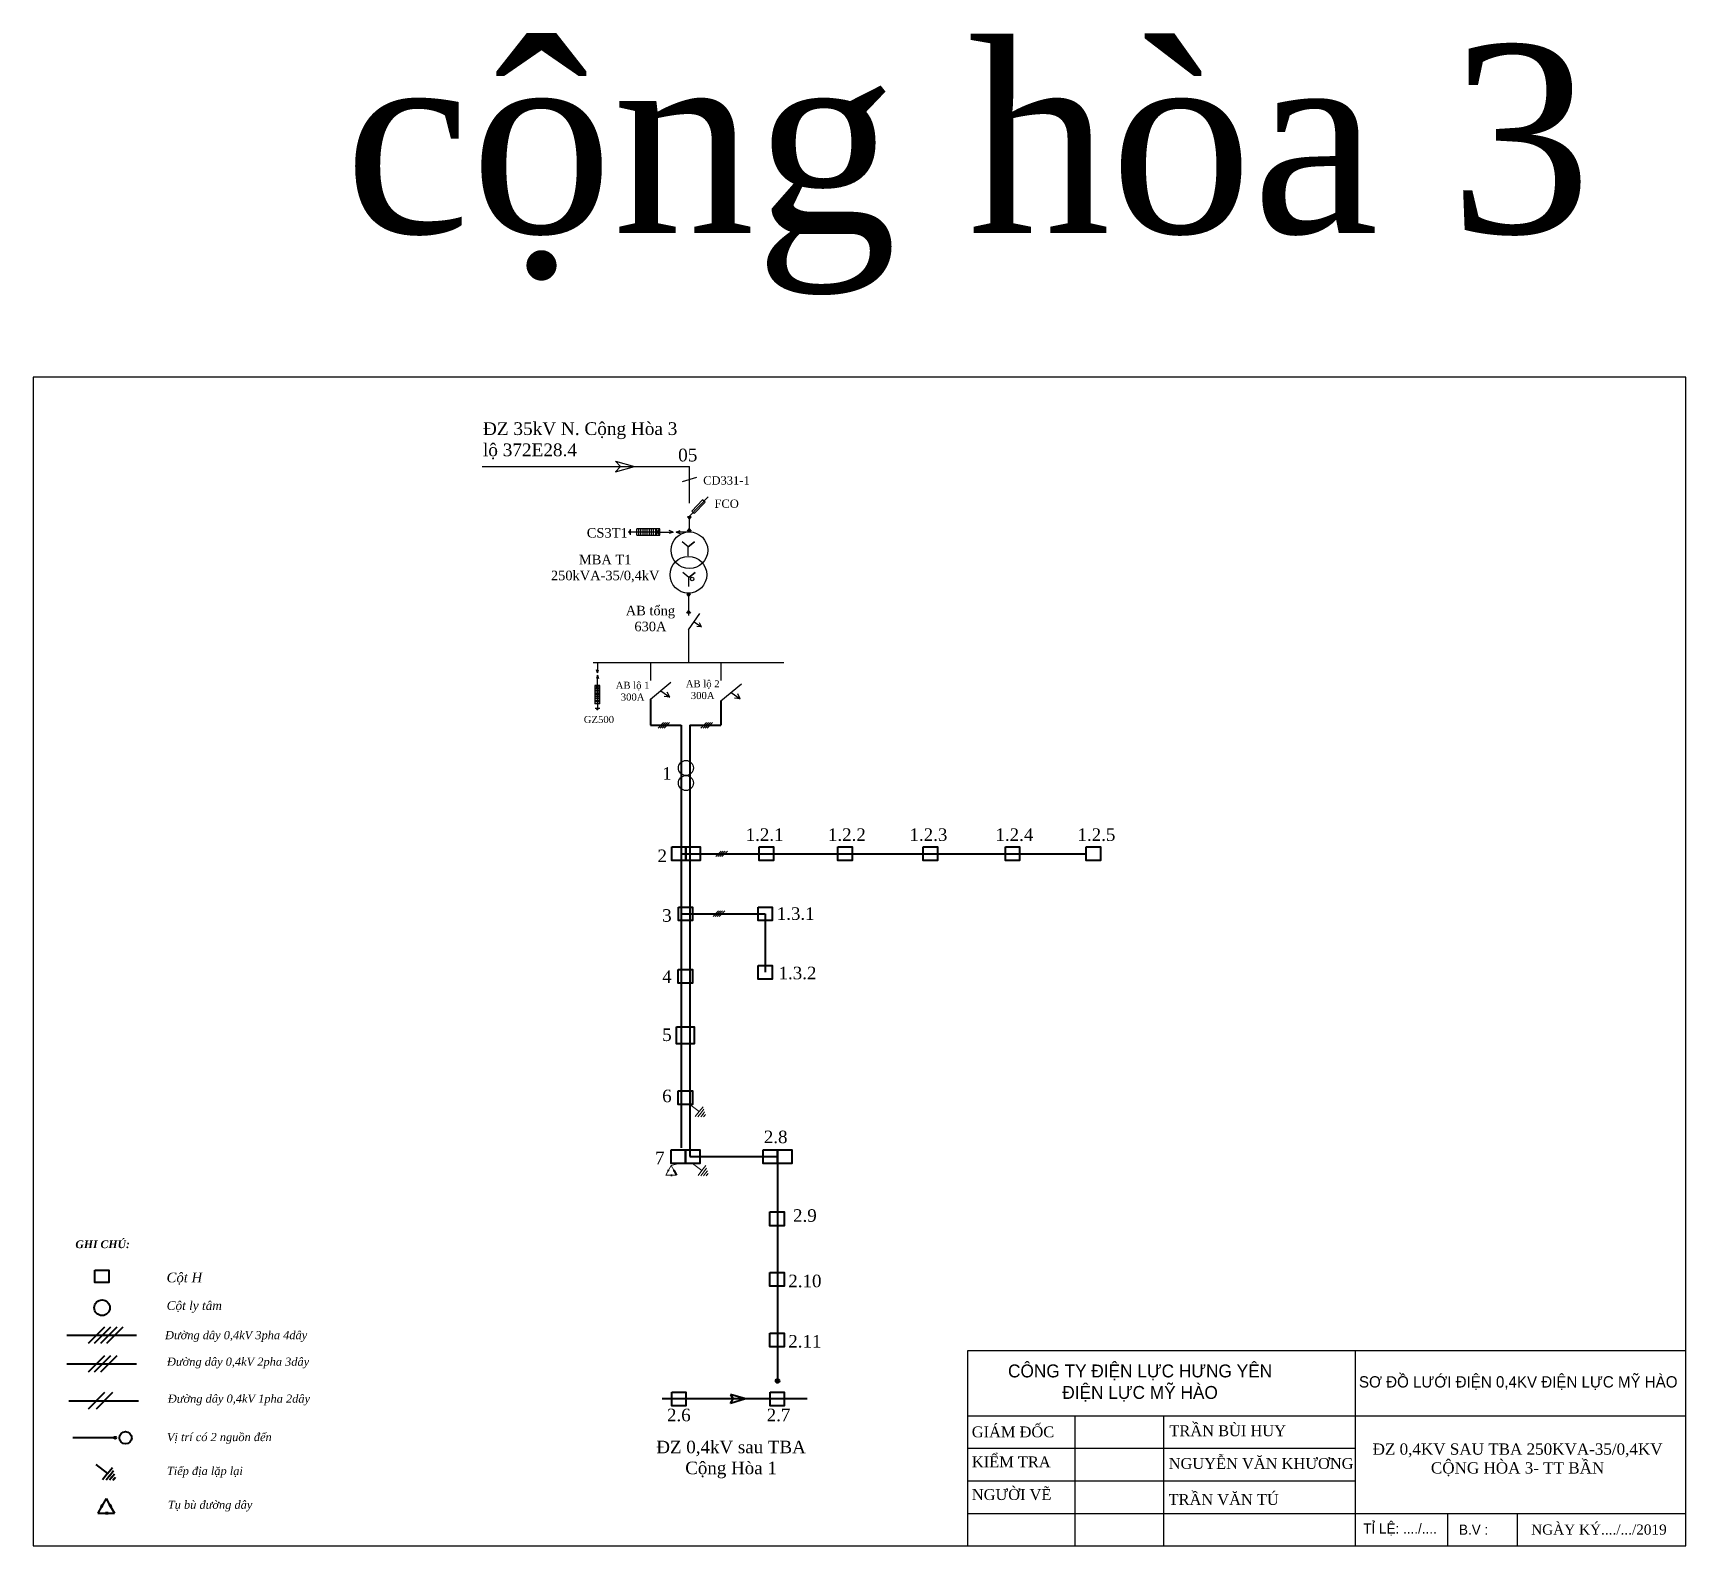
# Model space of a CAD drawing. Extents: x -2498 to 13808, y -1476 to 9052.
# Drawn here: x 12330.8 to 12594.3, y 3910.4 to 4151.5 of the extents above; entities that cross this region are included whole.
import ezdxf

# ---------------------------------------------------------------- set-up
doc = ezdxf.new("R2010")
doc.units = 0
doc.header["$LTSCALE"] = 0.08
doc.header["$MEASUREMENT"] = 0
doc.layers.get('0').update_dxf_attribs({"linetype": 'CONTINUOUS', "lineweight": 40})
doc.layers.add('Duong manh', color=8, linetype='CONTINUOUS')
doc.layers.add('khung', color=3, linetype='CONTINUOUS', lineweight=18)
doc.layers.add('NET DAM', color=6, linetype='CONTINUOUS', lineweight=25)
doc.styles.add('anh thong', font='times.ttf', dxfattribs={"height": 0.5})
doc.styles.get("Standard").update_dxf_attribs({"font": 'VHTEKN.TTF', "height": 2.5})

# ---------------------------------------------------------------- blocks, each defined once
blk = doc.blocks.new('khung')
at = {"layer": 'khung', "color": 5, "lineweight": -3, "ltscale": 4}
for p, q in [((630143, 2296298.9), (632881, 2296298.9)), ((630143, 2295554.2), (630143, 2296298.9)), ((631620.1, 2296298.9), (631620.1, 2295554.2)), ((630143, 2296050.6), (631457.3, 2296050.6)), ((630143, 2296050.6), (632881, 2296050.6)), ((630552, 2296050.6), (630552, 2295554.2)), ((630888.9, 2296050.6), (630888.9, 2295554.2)), ((630143, 2295926.5), (631620.1, 2295926.5)), ((630143, 2295802.4), (631620.1, 2295802.4)), ((630143, 2295678.3), (631512, 2295678.3)), ((630143, 2295678.3), (632881, 2295678.3)), ((631972.7, 2295554.2), (631972.7, 2295678.3)), ((632238.4, 2295554.2), (632238.4, 2295678.3))]:
    blk.add_line(p, q, dxfattribs=at)
blk.add_lwpolyline([(632881, 2300009), (626580.6, 2300009), (626580.6, 2295554.2), (632881, 2295554.2), (632881, 2300009)], dxfattribs=at)
at = {"layer": 'Duong manh', "color": 0, "lineweight": -3, "ltscale": 4}
for s, insert, char_height, width, attachment_point in [('{\\f.VnAvantH|b0|i0|c0|p34;C¤NG TY §IÖN LùC H¦NG Y£N\\P®iÖn lùc mü hµo}', (630800.1, 2296174.8), 49.141, 1314.329, 5), ('{\\f.VnAvantH|b0|i0|c0|p34;s¬ ®å l\xadíi ®iÖn 0,4kv ®iÖn lùc mü hµo}', (632241.6, 2296174.8), 43.049, 1423.665, 5), ('{\\fTimes New Roman|b0|i0|c0|p18; GIÁM ĐỐC}', (630143, 2295988.6), 41.37, 409.064, 4), ('{\\fTimes New Roman|b0|i0|c0|p18; TRẦN BÙI HUY}', (630896.3, 2295992.9), 41.37, 536.856, 4), ('{\\f.VnAvantH|b0|i0|c0|p34; \\fTimes New Roman|b0|i0|c0|p18; KIỂM TRA}', (630128, 2295874.7), 41.37, 409.064, 4), ('{\\fTimes New Roman|b0|i0|c0|p18; NGUYỄN VĂN KHƯƠNG}', (630893.6, 2295868.1), 41.37, 717.247, 4), ('{\\fTimes New Roman|b0|i0|c0|p18; NGƯỜI VẼ}', (630143, 2295749.5), 41.37, 409.064, 4), ('{\\f.VnAvantH|b0|i0|c0|p34; \\fTimes New Roman|b0|i0|c0|p18;TRẦN VĂN TÚ}', (630893.4, 2295730.7), 41.37, 536.856, 4), ('{\\f.VnAvantH|b0|i0|c0|p34; tØ lÖ: ..../....}', (631636.6, 2295616.3), 38.475, 301.491, 4), ('{\\f.VnAvantH|b0|i0|c0|p34;b.v :}', (632071.5, 2295616.3), 38.475, 424.338, 5), ('{\\fTimes New Roman|b0|i0|c0|p18;NGÀY KÝ..../.../2019}', (632549.2, 2295616.3), 38.475, 820.671, 5)]:
    blk.add_mtext(s, dxfattribs=dict(at, insert=insert, char_height=char_height, width=width, attachment_point=attachment_point))

msp = doc.modelspace()

# ---------------------------------------------------------------- hatches: boundary and pattern name
at = {"linetype": 'Continuous', "lineweight": 40, "ltscale": 8}
msp.add_hatch(color=0, dxfattribs=at).paths.add_polyline_path([(12449.76, 3936.67, 1), (12449.17, 3936.67, 1)])
at = {"linetype": 'Continuous', "ltscale": 8}
msp.add_hatch(color=256, dxfattribs=at).paths.add_polyline_path([(12344.06, 3927.63, 1), (12343.73, 3927.63, 1)])

# ---------------------------------------------------------------- linework, layer by layer
at = {"lineweight": -3}
for p, q in [((12402.36, 4082.4), (12435.41, 4082.4)), ((12423.64, 4083.25), (12426.65, 4082.4)), ((12423.64, 4083.25), (12424.45, 4082.4)), ((12423.64, 4081.56), (12426.65, 4082.4)), ((12423.64, 4081.56), (12424.45, 4082.4)), ((12435.41, 4076.58), (12435.41, 4082.4)), ((12436.57, 4080.66), (12434.24, 4079.94)), ((12435.41, 4074.48), (12438.38, 4077.55)), ((12435.72, 4074.39), (12435.12, 4074.39)), ((12435.12, 4074.39), (12435.41, 4074.02)), ((12435.41, 4071.97), (12435.41, 4074.48)), ((12435.41, 4074.02), (12435.72, 4074.39)), ((12425.78, 4071.87), (12425.78, 4072.07)), ((12425.9, 4071.73), (12425.9, 4072.21)), ((12426.01, 4071.52), (12426.01, 4072.42)), ((12427.02, 4071.97), (12426.03, 4071.97)), ((12430.71, 4072.47), (12427.02, 4072.47)), ((12427.02, 4071.47), (12427.02, 4072.47)), ((12430.71, 4071.97), (12427.02, 4071.97)), ((12427.36, 4071.47), (12427.36, 4072.47)), ((12427.69, 4071.47), (12427.69, 4072.47)), ((12428.03, 4071.47), (12428.03, 4072.47)), ((12428.36, 4071.47), (12428.36, 4072.47)), ((12428.7, 4071.47), (12428.7, 4072.47)), ((12429.03, 4071.47), (12429.03, 4072.47)), ((12429.37, 4071.47), (12429.37, 4072.47)), ((12429.7, 4071.47), (12429.7, 4072.47)), ((12430.71, 4071.47), (12430.04, 4072.47)), ((12430.04, 4071.47), (12430.71, 4072.47)), ((12430.04, 4071.47), (12430.04, 4072.47)), ((12430.71, 4071.47), (12430.71, 4072.47)), ((12430.71, 4071.97), (12432.82, 4071.97)), ((12432.82, 4071.97), (12432.17, 4072.19)), ((12432.82, 4071.97), (12432.17, 4071.75)), ((12433.3, 4071.97), (12433.95, 4072.19)), ((12435.41, 4071.97), (12433.3, 4071.97)), ((12433.3, 4071.97), (12433.95, 4071.75)), ((12435.11, 4072.09), (12435.39, 4072.46)), ((12435.71, 4072.09), (12435.11, 4072.09)), ((12435.39, 4072.46), (12435.71, 4072.09)), ((12435.23, 4069.58), (12434.28, 4070.4)), ((12435.23, 4069.58), (12436.24, 4070.4)), ((12436.24, 4070.4), (12435.23, 4069.58)), ((12435.23, 4068.19), (12435.23, 4069.58)), ((12435.31, 4064.71), (12434.37, 4065.52)), ((12435.31, 4064.71), (12436.33, 4065.52)), ((12436.33, 4065.52), (12435.31, 4064.71)), ((12435.31, 4063.31), (12435.31, 4064.71)), ((12435.58, 4062.05), (12434.98, 4062.05)), ((12434.98, 4062.05), (12435.26, 4061.68)), ((12435.26, 4062.23), (12435.26, 4058.64)), ((12435.26, 4061.68), (12435.58, 4062.05)), ((12434.98, 4059.03), (12435.26, 4059.4)), ((12435.58, 4059.03), (12434.98, 4059.03)), ((12435.26, 4059.4), (12435.58, 4059.03)), ((12435.26, 4056.36), (12437.06, 4058.96)), ((12436.16, 4057.66), (12437.32, 4056.85)), ((12437.33, 4056.85), (12437, 4057.49)), ((12435.26, 4056.36), (12435.26, 4051.16)), ((12437.33, 4056.85), (12436.61, 4056.93)), ((12420.06, 4051.16), (12450.47, 4051.16)), ((12420.75, 4049.51), (12420.58, 4050.02)), ((12420.75, 4051.16), (12420.75, 4049.51)), ((12420.75, 4049.51), (12420.92, 4050.02)), ((12429.21, 4051.16), (12429.21, 4048.32)), ((12440.43, 4051.16), (12440.43, 4048.32)), ((12420.36, 4047.49), (12420.36, 4044.61)), ((12421.15, 4047.49), (12420.36, 4046.97)), ((12421.15, 4046.97), (12420.36, 4047.49)), ((12421.15, 4047.49), (12420.36, 4047.49)), ((12421.15, 4046.97), (12420.36, 4046.97)), ((12421.15, 4046.71), (12420.36, 4046.71)), ((12420.75, 4049.14), (12420.58, 4048.63)), ((12420.75, 4047.49), (12420.75, 4049.14)), ((12420.75, 4049.14), (12420.92, 4048.63)), ((12420.75, 4047.49), (12420.75, 4044.61)), ((12429.21, 4045.32), (12432.47, 4048.04)), ((12440.43, 4045.05), (12443.7, 4047.77)), ((12421.15, 4046.45), (12420.36, 4046.45)), ((12421.15, 4046.18), (12420.36, 4046.18)), ((12421.15, 4045.97), (12420.36, 4045.97)), ((12421.15, 4045.7), (12420.36, 4045.7)), ((12421.15, 4045.44), (12420.36, 4045.44)), ((12421.15, 4045.14), (12420.36, 4045.14)), ((12421.15, 4044.88), (12420.36, 4044.88)), ((12421.15, 4044.61), (12420.36, 4044.61)), ((12420.75, 4044.61), (12420.75, 4043.84)), ((12430.84, 4046.68), (12432.29, 4045.67)), ((12432.3, 4045.66), (12431.4, 4045.76)), ((12432.3, 4045.66), (12431.89, 4046.46)), ((12442.06, 4046.41), (12443.51, 4045.4)), ((12443.51, 4045.4), (12442.62, 4045.51)), ((12443.52, 4045.39), (12443.11, 4046.19)), ((12421.11, 4043.83), (12420.4, 4043.83)), ((12420.94, 4043.74), (12420.56, 4043.74)), ((12420.84, 4043.65), (12420.67, 4043.65))]:
    msp.add_line(p, q, dxfattribs=at)
at = {"linetype": 'Continuous', "lineweight": -3, "ltscale": 8}
for p, q in [((12427.02, 4071.47), (12430.71, 4071.47)), ((12421.15, 4044.61), (12421.15, 4047.49))]:
    msp.add_line(p, q, dxfattribs=at)
at = {"color": 0, "linetype": 'Continuous', "lineweight": 40, "ltscale": 8}
for p, q in [((12429.21, 4045.32), (12429.21, 4041.16)), ((12440.43, 4045.05), (12440.43, 4041.16)), ((12429.21, 4041.17), (12434.11, 4041.17)), ((12434.11, 4041.17), (12434.11, 3973.8)), ((12435.48, 4041.17), (12435.48, 3972.44)), ((12435.48, 4041.17), (12440.43, 4041.17)), ((12434.11, 4020.69), (12498.67, 4020.69)), ((12434.11, 4011.14), (12447.5, 4011.14)), ((12447.5, 4011.14), (12447.5, 4001.81)), ((12435.48, 3972.44), (12449.47, 3972.44)), ((12449.47, 3972.44), (12449.47, 3936.67)), ((12432.98, 3970.17), (12433.38, 3969.45)), ((12454.17, 3933.81), (12431.07, 3933.81)), ((12444.36, 3933.81), (12441.95, 3934.53)), ((12441.95, 3934.53), (12442.37, 3933.81)), ((12444.36, 3933.81), (12441.95, 3933.09)), ((12441.95, 3933.09), (12442.37, 3933.81))]:
    msp.add_line(p, q, dxfattribs=at)
at = {"linetype": 'Continuous', "lineweight": 9, "ltscale": 8}
for p, q in [((12431.28, 4041.6), (12430.41, 4040.73)), ((12431.6, 4041.6), (12430.73, 4040.73)), ((12431.93, 4041.6), (12431.06, 4040.73)), ((12432.25, 4041.6), (12431.38, 4040.73)), ((12438.13, 4041.6), (12437.26, 4040.73)), ((12438.45, 4041.6), (12437.59, 4040.73)), ((12438.78, 4041.6), (12437.91, 4040.73)), ((12439.1, 4041.6), (12438.24, 4040.73)), ((12440.48, 4021.12), (12439.61, 4020.25)), ((12440.81, 4021.12), (12439.94, 4020.25)), ((12441.13, 4021.12), (12440.27, 4020.25)), ((12441.46, 4021.12), (12440.59, 4020.25)), ((12440.06, 4011.57), (12439.19, 4010.7)), ((12440.39, 4011.57), (12439.52, 4010.7)), ((12440.71, 4011.57), (12439.84, 4010.7)), ((12441.04, 4011.57), (12440.17, 4010.7)), ((12435.48, 3980.74), (12436.96, 3979.59)), ((12436.96, 3979.59), (12436.35, 3978.8)), ((12437.24, 3979.37), (12436.78, 3978.78)), ((12436.96, 3979.59), (12437.58, 3980.38)), ((12437.53, 3979.16), (12437.22, 3978.76)), ((12437.24, 3979.37), (12437.7, 3979.97)), ((12437.53, 3979.16), (12437.83, 3979.55)), ((12437.81, 3978.94), (12437.65, 3978.74)), ((12437.81, 3978.94), (12437.96, 3979.14)), ((12431.96, 3970.34), (12432.21, 3970.21)), ((12432.5, 3971), (12432.09, 3970.27)), ((12432.5, 3971), (12432.92, 3970.27)), ((12433.05, 3970.34), (12432.8, 3970.21)), ((12435.93, 3971.35), (12437.41, 3970.21)), ((12437.41, 3970.21), (12438.02, 3971)), ((12437.69, 3969.99), (12438.15, 3970.58)), ((12432.04, 3970.17), (12431.63, 3969.45)), ((12431.63, 3969.45), (12432.49, 3969.45)), ((12431.91, 3970.24), (12432.15, 3970.11)), ((12432.49, 3969.45), (12432.5, 3969.45)), ((12432.5, 3969.59), (12432.5, 3969.31)), ((12432.63, 3969.59), (12432.63, 3969.31)), ((12432.63, 3969.45), (12433.38, 3969.45)), ((12433.1, 3970.24), (12432.85, 3970.11)), ((12437.41, 3970.21), (12436.79, 3969.41)), ((12437.69, 3969.99), (12437.23, 3969.39)), ((12437.97, 3969.77), (12437.67, 3969.37)), ((12437.97, 3969.77), (12438.28, 3970.16)), ((12438.25, 3969.55), (12438.1, 3969.35)), ((12438.25, 3969.55), (12438.41, 3969.75))]:
    msp.add_line(p, q, dxfattribs=at)
at = {"color": 0, "linetype": 'Continuous', "lineweight": 9, "ltscale": 8}
msp.add_line((12432.51, 3971), (12433.76, 3971.35), dxfattribs=at)
at = {"linetype": 'Continuous', "ltscale": 8}
for p, q in [((12336.19, 3943.97), (12347.29, 3943.97)), ((12342.17, 3945.25), (12339.56, 3942.64)), ((12343.15, 3945.25), (12340.54, 3942.64)), ((12344.13, 3945.25), (12341.52, 3942.64)), ((12345.11, 3945.25), (12342.5, 3942.64)), ((12336.19, 3939.4), (12347.29, 3939.4)), ((12342.17, 3940.68), (12339.56, 3938.07)), ((12343.15, 3940.68), (12340.54, 3938.07)), ((12344.13, 3940.68), (12341.52, 3938.07)), ((12336.52, 3933.52), (12347.61, 3933.52)), ((12342.17, 3934.81), (12339.56, 3932.19)), ((12343.48, 3934.81), (12340.87, 3932.19)), ((12343.89, 3927.63), (12337.14, 3927.63)), ((12340.8, 3923.34), (12342.67, 3921.9)), ((12342.67, 3921.9), (12343.44, 3922.9)), ((12342.67, 3921.9), (12341.89, 3920.9)), ((12343.02, 3921.63), (12342.44, 3920.88)), ((12343.37, 3921.35), (12342.99, 3920.85)), ((12343.02, 3921.63), (12343.6, 3922.38)), ((12343.37, 3921.35), (12343.76, 3921.85)), ((12343.73, 3921.08), (12343.53, 3920.83)), ((12343.73, 3921.08), (12343.92, 3921.33)), ((12342.43, 3917.94), (12341.81, 3916.84)), ((12342.43, 3917.94), (12343.05, 3916.84)), ((12341.72, 3916.69), (12341.1, 3915.6)), ((12341.1, 3915.6), (12342.4, 3915.6)), ((12341.53, 3916.79), (12341.9, 3916.6)), ((12341.61, 3916.94), (12341.98, 3916.75)), ((12342.4, 3915.6), (12342.43, 3915.6)), ((12342.43, 3915.81), (12342.43, 3915.39)), ((12342.63, 3915.81), (12342.63, 3915.39)), ((12342.63, 3915.6), (12343.76, 3915.6)), ((12343.25, 3916.94), (12342.87, 3916.75)), ((12343.33, 3916.79), (12342.96, 3916.6)), ((12343.14, 3916.69), (12343.76, 3915.6))]:
    msp.add_line(p, q, dxfattribs=at)
at = {"lineweight": -3}
msp.add_lwpolyline([(12436.19, 4074.9), (12437.92, 4076.7), (12437.51, 4077.1), (12435.78, 4075.3)], close=True, dxfattribs=at)
at = {"color": 0, "linetype": 'Continuous', "lineweight": 40, "ltscale": 8}
for points in [[(12432.59, 4021.81), (12434.86, 4021.81), (12434.86, 4019.64), (12432.59, 4019.64)], [(12434.86, 4021.81), (12437.13, 4021.81), (12437.13, 4019.64), (12434.86, 4019.64)], [(12446.54, 4021.78), (12448.81, 4021.78), (12448.81, 4019.6), (12446.54, 4019.6)], [(12459.09, 4021.78), (12461.36, 4021.78), (12461.36, 4019.6), (12459.09, 4019.6)], [(12472.69, 4021.78), (12474.96, 4021.78), (12474.96, 4019.6), (12472.69, 4019.6)], [(12485.77, 4021.78), (12488.04, 4021.78), (12488.04, 4019.6), (12485.77, 4019.6)], [(12498.67, 4021.78), (12500.94, 4021.78), (12500.94, 4019.6), (12498.67, 4019.6)], [(12433.65, 4012.2), (12435.92, 4012.2), (12435.92, 4010.03), (12433.65, 4010.03)], [(12446.36, 4012.2), (12448.63, 4012.2), (12448.63, 4010.03), (12446.36, 4010.03)], [(12433.62, 4002.23), (12435.89, 4002.23), (12435.89, 4000.05), (12433.62, 4000.05)], [(12446.36, 4002.87), (12448.63, 4002.87), (12448.63, 4000.69), (12446.36, 4000.69)], [(12433.34, 3993.11), (12436.18, 3993.11), (12436.18, 3990.39), (12433.34, 3990.39)], [(12433.62, 3982.91), (12435.89, 3982.91), (12435.89, 3980.74), (12433.62, 3980.74)], [(12432.52, 3973.53), (12434.79, 3973.53), (12434.79, 3971.35), (12432.52, 3971.35)], [(12434.79, 3973.53), (12437.06, 3973.53), (12437.06, 3971.35), (12434.79, 3971.35)], [(12447.19, 3973.53), (12449.47, 3973.53), (12449.47, 3971.35), (12447.19, 3971.35)], [(12449.47, 3973.53), (12451.74, 3973.53), (12451.74, 3971.35), (12449.47, 3971.35)], [(12448.23, 3963.6), (12450.5, 3963.6), (12450.5, 3961.42), (12448.23, 3961.42)], [(12448.23, 3953.94), (12450.5, 3953.94), (12450.5, 3951.76), (12448.23, 3951.76)], [(12448.25, 3944.28), (12450.52, 3944.28), (12450.52, 3942.11), (12448.25, 3942.11)], [(12432.6, 3934.9), (12434.87, 3934.9), (12434.87, 3932.72), (12432.6, 3932.72)], [(12448.27, 3934.9), (12450.54, 3934.9), (12450.54, 3932.72), (12448.27, 3932.72)]]:
    msp.add_lwpolyline(points, close=True, dxfattribs=at)
at = {"linetype": 'Continuous', "ltscale": 8}
msp.add_lwpolyline([(12340.64, 3954.35), (12342.85, 3954.35), (12342.85, 3952.39), (12340.64, 3952.39)], close=True, dxfattribs=at)
at = {"lineweight": -3}
for centre, radius in [((12435.41, 4069.06), 2.92), ((12435.26, 4065.15), 2.92), ((12435.85, 4064.47), 0.279)]:
    msp.add_circle(centre, radius, dxfattribs=at)
at = {"lineweight": -3, "ltscale": 8}
for centre in [(12434.86, 4034.36), (12434.86, 4031.97)]:
    msp.add_circle(centre, 1.2, dxfattribs=at)
at = {"linetype": 'Continuous', "ltscale": 8}
for centre, radius in [((12341.8, 3948.34), 1.25), ((12345.55, 3927.62), 0.974), ((12343.89, 3927.63), 0.161)]:
    msp.add_circle(centre, radius, dxfattribs=at)
at = {"color": 0, "linetype": 'Continuous', "lineweight": 40, "ltscale": 8}
msp.add_circle((12449.47, 3936.67), 0.299, dxfattribs=at)
at = {"linetype": 'Continuous', "lineweight": 9, "ltscale": 8}
for p in [(12437.24, 3979.37), (12437.53, 3979.16), (12437.81, 3978.94), (12437.69, 3969.99), (12437.97, 3969.77), (12438.25, 3969.55)]:
    msp.add_point(p, dxfattribs=at)
at = {"linetype": 'Continuous', "ltscale": 8}
for p in [(12343.02, 3921.63), (12343.37, 3921.35), (12343.73, 3921.08)]:
    msp.add_point(p, dxfattribs=at)

# ---------------------------------------------------------------- block references
at = {"layer": 'NET DAM', "color": 7, "xscale": 0.04181590160493216, "yscale": 0.04181590160321321, "zscale": 0.04181590160326656}
msp.add_blockref('khung', (-13870.23, -92080.29), dxfattribs=at)

# ---------------------------------------------------------------- texts
at = {"color": 0, "linetype": 'Continuous', "lineweight": 30, "ltscale": 10}
for s, insert, char_height, width, attachment_point in [('{\\fTimes New Roman|b0|i0|c0|p18;cộng hòa 3}', (12380.41, 4149.61), 30, 395.821, 1), ('{\\fTimes New Roman|b0|i0|c238|p18;Đ\\fTimes New Roman|b0|i0|c0|p18;Z 0,4KV SAU TBA 250KVA-35/0,4KV \\PCỘNG HÒA 3- TT BẦN}', (12567.42, 3924.09), 1.8, 76.0192, 5)]:
    msp.add_mtext(s, dxfattribs=dict(at, insert=insert, char_height=char_height, width=width, attachment_point=attachment_point))
at = {"lineweight": -3, "style": 'anh thong'}
for s, insert, char_height, width, attachment_point in [('{\\fTimes New Roman|b0|i0|c238|p18;Đ}Z 35kV N. Cộng Hòa 3 \\Plộ 372E28.4', (12402.51, 4089.46), 2.0289, 101.951, 1), ('05', (12433.62, 4085.25), 2.029, 24.7144, 1), ('CD331-1', (12437.61, 4080.85), 1.319, 24.7144, 1), ('FCO', (12439.41, 4077.14), 1.319, 24.7144, 1), ('CS3T1', (12419.06, 4072.6), 1.522, 32.9356, 1), ('MBA T1\\P250kVA-35/0,4kV', (12421.99, 4068.34), 1.5217, 75.0432, 2), ('AB tổng\\P630A', (12429.2, 4060.21), 1.522, 34.7993, 2), ('AB lộ 1\\P300A', (12426.36, 4048.11), 1.127, 34.7993, 2), ('AB lộ 2\\P300A', (12437.53, 4048.35), 1.127, 34.7993, 2), ('GZ500', (12420.99, 4042.66), 1.127, 34.7993, 2)]:
    msp.add_mtext(s, dxfattribs=dict(at, insert=insert, char_height=char_height, width=width, attachment_point=attachment_point))
at = {"color": 0, "lineweight": 30, "style": 'anh thong'}
for s, insert, char_height, width, attachment_point in [('1', (12431.83, 4034.49), 2, 40.1436, 2), ('1.2.1', (12447.4, 4024.74), 2, 40.1436, 2), ('1.2.2', (12460.51, 4024.74), 2, 40.1436, 2), ('1.2.3', (12473.51, 4024.74), 2, 40.1436, 2), ('1.2.4', (12487.21, 4024.74), 2, 40.1436, 2), ('1.2.5', (12500.29, 4024.74), 2, 40.1436, 2), ('2', (12431.08, 4021.36), 2, 40.1436, 2), ('3', (12431.83, 4011.86), 2, 40.1436, 2), ('1.3.1', (12452.35, 4012.16), 2, 40.1436, 2), ('4', (12431.83, 4002.11), 2, 40.1436, 2), ('1.3.2', (12452.64, 4002.69), 2, 40.1436, 2), ('5', (12431.83, 3992.85), 2, 40.1436, 2), ('6', (12431.83, 3983.1), 2, 40.1436, 2), ('2.8', (12449.16, 3976.57), 2, 40.1436, 2), ('7', (12430.7, 3973.22), 2, 40.1436, 2), ('2.9', (12453.82, 3964.04), 2, 40.1436, 2), ('{\\fTimes New Roman|b0|i1|c0|p18;Cột H}', (12352.08, 3953.94), 1.5543, 27.0089, 1), ('2.10', (12453.82, 3953.61), 2, 40.1436, 2), ('{\\fTimes New Roman|b0|i1|c0|p18;Cột ly tâm}', (12352.09, 3949.39), 1.3994, 27.0089, 1), ('2.11', (12453.82, 3944), 2, 40.1436, 2), ('2.6', (12433.73, 3932.25), 2, 40.1436, 2), ('2.7', (12449.62, 3932.25), 2, 40.1436, 2), ('ĐZ 0,4kV sau TBA \\PCộng Hòa 1', (12442.05, 3927.15), 2, 40.1436, 2)]:
    msp.add_mtext(s, dxfattribs=dict(at, insert=insert, char_height=char_height, width=width, attachment_point=attachment_point))
at = {"attachment_point": 1, "style": 'anh thong'}
for s, insert, char_height, width in [('{\\fTimes New Roman|b1|i1|c0|p18;GHI CHÚ:}', (12337.54, 3959.08), 1.2403, 17.8736), ('{\\fTimes New Roman|b0|i1|c238|p18;Đ\\fTimes New Roman|b0|i1|c0|p18;ường dây 0,4kV 3pha 4dây}', (12351.83, 3944.63), 1.3056, 33.3352), ('{\\fTimes New Roman|b0|i1|c238|p18;Đư\\fTimes New Roman|b0|i1|c0|p18;ờng dây 0,4kV 2pha 3dây}', (12352.14, 3940.4), 1.3056, 33.3352), ('{\\fTimes New Roman|b0|i1|c238|p18;Đư\\fTimes New Roman|b0|i1|c0|p18;ờng dây 0,4kV 1pha 2dây}', (12352.28, 3934.51), 1.3056, 33.3352), ('{\\fTimes New Roman|b0|i1|c0|p18;Vị trí có 2 nguồn đến}', (12352.13, 3928.39), 1.3056, 33.3352), ('{\\fTimes New Roman|b0|i1|c0|p18;Tiếp địa lặp lại}', (12352.13, 3922.99), 1.3056, 33.3352), ('{\\fTimes New Roman|b0|i1|c0|p18;Tụ bù đường dây}', (12352.28, 3917.6), 1.3056, 33.3352)]:
    msp.add_mtext(s, dxfattribs=dict(at, insert=insert, char_height=char_height, width=width))

doc.saveas('drawing.dxf')
